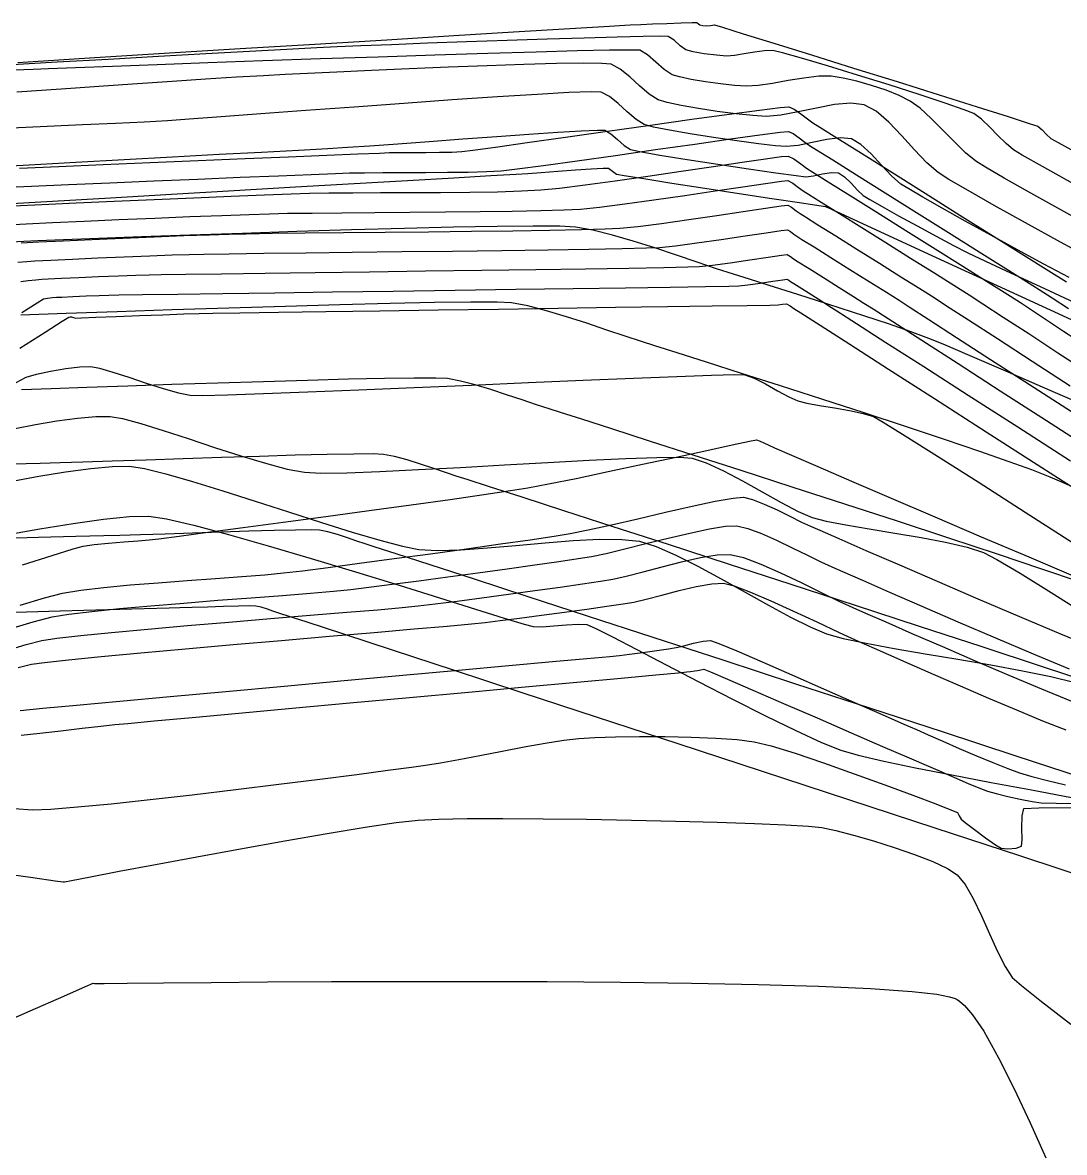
# Model space of a CAD drawing. Header units: metres. Extents: x 708868 to 711043, y 5411316 to 5413138.
# Drawn here: x 709292.2 to 709335.99, y 5411976.19 to 5412023.66 of the extents above; entities that cross this region are included whole.
import ezdxf

# ---------------------------------------------------------------- set-up
doc = ezdxf.new("R2010")
doc.units = ezdxf.units.M
for name, color, linetype in [('Rionegro 2010_Contours', 7, 'Continuous'), ('Rionegro 2014_Contours', 7, 'Continuous'), ('Rionegro 2018_Contours', 7, 'Continuous')]:
    doc.layers.add(name, color=color, linetype=linetype)

msp = doc.modelspace()

# ---------------------------------------------------------------- linework, layer by layer
at = {"layer": 'Rionegro 2010_Contours'}
for points in [[(709292.193, 5412000.871, 241), (709293.45, 5412001.272, 241), (709294.333, 5412001.547, 241), (709294.748, 5412001.666, 241), (709295.21, 5412001.733, 241), (709295.81, 5412001.789, 241), (709296.458, 5412001.837, 241), (709297.061, 5412001.881, 241), (709297.528, 5412001.922, 241), (709297.931, 5412001.974, 241), (709298.778, 5412002.084, 241), (709299.985, 5412002.244, 241), (709301.47, 5412002.442, 241), (709303.151, 5412002.667, 241), (709304.944, 5412002.909, 241), (709306.768, 5412003.157, 241), (709308.539, 5412003.4, 241), (709310.174, 5412003.628, 241), (709311.592, 5412003.829, 241), (709312.708, 5412003.994, 241), (709313.442, 5412004.11, 241), (709314.309, 5412004.274, 241), (709315.471, 5412004.51, 241), (709316.823, 5412004.794, 241), (709318.259, 5412005.101, 241), (709319.675, 5412005.407, 241), (709320.967, 5412005.688, 241), (709322.03, 5412005.917, 241), (709322.76, 5412006.072, 241), (709323.051, 5412006.126, 241), (709323.202, 5412006.077, 241), (709323.388, 5412005.988, 241), (709323.537, 5412005.916, 241), (709323.807, 5412005.798, 241), (709324.527, 5412005.486, 241), (709325.628, 5412005.008, 241), (709327.043, 5412004.396, 241), (709328.705, 5412003.679, 241), (709330.545, 5412002.889, 241), (709332.496, 5412002.054, 241), (709334.491, 5412001.206, 241), (709336.462, 5412000.374, 241)], [(709292.095, 5411999.18, 239), (709293.124, 5411999.489, 239), (709293.879, 5411999.679, 239), (709294.654, 5411999.807, 239), (709295.62, 5411999.923, 239), (709296.722, 5412000.029, 239), (709297.907, 5412000.126, 239), (709299.12, 5412000.216, 239), (709300.308, 5412000.3, 239), (709301.416, 5412000.38, 239), (709302.39, 5412000.458, 239), (709303.176, 5412000.536, 239), (709303.962, 5412000.631, 239), (709305.05, 5412000.77, 239), (709306.364, 5412000.942, 239), (709307.823, 5412001.138, 239), (709309.35, 5412001.345, 239), (709310.864, 5412001.554, 239), (709312.287, 5412001.754, 239), (709313.541, 5412001.934, 239), (709314.546, 5412002.083, 239), (709315.224, 5412002.192, 239), (709315.976, 5412002.341, 239), (709316.955, 5412002.558, 239), (709318.069, 5412002.816, 239), (709319.228, 5412003.085, 239), (709320.341, 5412003.338, 239), (709321.317, 5412003.547, 239), (709322.067, 5412003.683, 239), (709322.499, 5412003.718, 239), (709322.889, 5412003.623, 239), (709323.378, 5412003.432, 239), (709323.916, 5412003.183, 239), (709324.453, 5412002.918, 239), (709324.938, 5412002.676, 239), (709325.32, 5412002.498, 239), (709325.708, 5412002.329, 239), (709326.51, 5412001.98, 239), (709327.65, 5412001.483, 239), (709329.055, 5412000.874, 239), (709330.65, 5412000.185, 239), (709332.36, 5411999.451, 239), (709334.112, 5411998.705, 239), (709335.83, 5411997.981, 239), (709337.44, 5411997.314, 239)], [(709291.664, 5411998.187, 238), (709292.65, 5411998.487, 238), (709293.445, 5411998.685, 238), (709294.151, 5411998.801, 238), (709295.114, 5411998.918, 238), (709296.279, 5411999.037, 238), (709297.587, 5411999.156, 238), (709298.983, 5411999.272, 238), (709300.409, 5411999.385, 238), (709301.809, 5411999.492, 238), (709303.125, 5411999.593, 238), (709304.3, 5411999.686, 238), (709305.277, 5411999.77, 238), (709306.001, 5411999.842, 238), (709306.761, 5411999.934, 238), (709307.734, 5412000.057, 238), (709308.861, 5412000.205, 238), (709310.082, 5412000.368, 238), (709311.34, 5412000.54, 238), (709312.575, 5412000.711, 238), (709313.729, 5412000.874, 238), (709314.742, 5412001.02, 238), (709315.557, 5412001.143, 238), (709316.115, 5412001.232, 238), (709316.731, 5412001.359, 238), (709317.516, 5412001.545, 238), (709318.406, 5412001.766, 238), (709319.337, 5412001.996, 238), (709320.247, 5412002.211, 238), (709321.074, 5412002.386, 238), (709321.753, 5412002.495, 238), (709322.222, 5412002.514, 238), (709322.685, 5412002.409, 238), (709323.258, 5412002.197, 238), (709323.897, 5412001.915, 238), (709324.557, 5412001.597, 238), (709325.192, 5412001.28, 238), (709325.759, 5412000.998, 238), (709326.211, 5412000.788, 238), (709326.667, 5412000.591, 238), (709327.501, 5412000.227, 238), (709328.636, 5411999.731, 238), (709329.998, 5411999.139, 238), (709331.51, 5411998.486, 238), (709333.099, 5411997.805, 238), (709334.686, 5411997.132, 238), (709336.199, 5411996.502, 238)], [(709291.566, 5411997.289, 237), (709292.357, 5411997.529, 237), (709293.01, 5411997.692, 237), (709293.646, 5411997.79, 237), (709294.65, 5411997.906, 237), (709295.947, 5411998.037, 237), (709297.466, 5411998.178, 237), (709299.134, 5411998.324, 237), (709300.877, 5411998.472, 237), (709302.622, 5411998.618, 237), (709304.296, 5411998.755, 237), (709305.826, 5411998.882, 237), (709307.14, 5411998.992, 237), (709308.164, 5411999.083, 237), (709308.825, 5411999.149, 237), (709309.549, 5411999.236, 237), (709310.464, 5411999.353, 237), (709311.51, 5411999.49, 237), (709312.622, 5411999.641, 237), (709313.74, 5411999.794, 237), (709314.799, 5411999.943, 237), (709315.738, 5412000.078, 237), (709316.495, 5412000.191, 237), (709317.006, 5412000.273, 237), (709317.571, 5412000.397, 237), (709318.282, 5412000.581, 237), (709319.079, 5412000.795, 237), (709319.903, 5412001.007, 237), (709320.695, 5412001.185, 237), (709321.396, 5412001.296, 237), (709321.946, 5412001.31, 237), (709322.506, 5412001.178, 237), (709323.232, 5412000.906, 237), (709324.06, 5412000.54, 237), (709324.926, 5412000.128, 237), (709325.764, 5411999.716, 237), (709326.511, 5411999.351, 237), (709327.103, 5411999.079, 237), (709327.632, 5411998.85, 237), (709328.484, 5411998.477, 237), (709329.585, 5411997.995, 237), (709330.863, 5411997.438, 237), (709332.246, 5411996.841, 237), (709333.659, 5411996.237, 237), (709335.031, 5411995.662, 237), (709336.289, 5411995.149, 237)], [(709292.019, 5411996.557, 236), (709292.576, 5411996.698, 236), (709293.126, 5411996.776, 236), (709294.13, 5411996.886, 236), (709295.507, 5411997.023, 236), (709297.174, 5411997.178, 236), (709299.049, 5411997.348, 236), (709301.049, 5411997.525, 236), (709303.092, 5411997.703, 236), (709305.097, 5411997.877, 236), (709306.979, 5411998.039, 236), (709308.658, 5411998.184, 236), (709310.051, 5411998.306, 236), (709311.075, 5411998.398, 236), (709311.649, 5411998.455, 236), (709312.282, 5411998.532, 236), (709313.093, 5411998.636, 236), (709314.015, 5411998.758, 236), (709314.978, 5411998.89, 236), (709315.916, 5411999.02, 236), (709316.761, 5411999.141, 236), (709317.444, 5411999.242, 236), (709317.897, 5411999.314, 236), (709318.413, 5411999.429, 236), (709319.069, 5411999.602, 236), (709319.795, 5411999.795, 236), (709320.518, 5411999.969, 236), (709321.167, 5412000.085, 236), (709321.67, 5412000.105, 236), (709322.117, 5411999.989, 236), (709322.802, 5411999.728, 236), (709323.656, 5411999.362, 236), (709324.608, 5411998.932, 236), (709325.588, 5411998.477, 236), (709326.526, 5411998.039, 236), (709327.351, 5411997.656, 236), (709327.994, 5411997.37, 236), (709328.603, 5411997.106, 236), (709329.45, 5411996.734, 236), (709330.472, 5411996.284, 236), (709331.609, 5411995.788, 236), (709332.796, 5411995.275, 236), (709333.973, 5411994.777, 236), (709335.077, 5411994.325, 236), (709336.046, 5411993.948, 236)], [(709292.098, 5411994.755, 234), (709293.05, 5411994.848, 234), (709294.476, 5411994.982, 234), (709296.291, 5411995.151, 234), (709298.407, 5411995.346, 234), (709300.741, 5411995.559, 234), (709303.204, 5411995.784, 234), (709305.713, 5411996.012, 234), (709308.18, 5411996.236, 234), (709310.519, 5411996.449, 234), (709312.645, 5411996.642, 234), (709314.472, 5411996.808, 234), (709315.914, 5411996.939, 234), (709316.884, 5411997.029, 234), (709317.297, 5411997.068, 234), (709317.718, 5411997.12, 234), (709318.272, 5411997.194, 234), (709318.855, 5411997.274, 234), (709319.359, 5411997.346, 234), (709319.679, 5411997.396, 234), (709319.996, 5411997.471, 234), (709320.403, 5411997.579, 234), (709320.807, 5411997.671, 234), (709321.117, 5411997.697, 234), (709321.464, 5411997.574, 234), (709322.224, 5411997.259, 234), (709323.286, 5411996.803, 234), (709324.54, 5411996.257, 234), (709325.873, 5411995.671, 234), (709327.174, 5411995.097, 234), (709328.333, 5411994.586, 234), (709329.237, 5411994.187, 234), (709329.777, 5411993.952, 234), (709330.267, 5411993.739, 234), (709330.882, 5411993.469, 234), (709331.574, 5411993.165, 234), (709332.291, 5411992.855, 234), (709332.986, 5411992.564, 234), (709333.609, 5411992.316, 234), (709334.11, 5411992.138, 234), (709334.627, 5411991.988, 234), (709335.289, 5411991.816, 234), (709336.041, 5411991.635, 234)], [(709292.149, 5411993.712, 233), (709292.925, 5411993.801, 233), (709293.811, 5411993.904, 233), (709294.702, 5411994.007, 233), (709295.494, 5411994.096, 233), (709296.082, 5411994.16, 233), (709296.625, 5411994.212, 233), (709297.74, 5411994.316, 233), (709299.327, 5411994.463, 233), (709301.29, 5411994.644, 233), (709303.532, 5411994.851, 233), (709305.954, 5411995.073, 233), (709308.459, 5411995.304, 233), (709310.949, 5411995.532, 233), (709313.327, 5411995.75, 233), (709315.496, 5411995.949, 233), (709317.357, 5411996.12, 233), (709318.814, 5411996.254, 233), (709319.768, 5411996.342, 233), (709320.122, 5411996.375, 233), (709320.271, 5411996.394, 233), (709320.454, 5411996.419, 233), (709320.57, 5411996.436, 233), (709320.706, 5411996.47, 233), (709320.841, 5411996.493, 233), (709321.115, 5411996.378, 233), (709321.837, 5411996.068, 233), (709322.898, 5411995.61, 233), (709324.188, 5411995.051, 233), (709325.599, 5411994.44, 233), (709327.023, 5411993.822, 233), (709328.351, 5411993.247, 233), (709329.473, 5411992.76, 233), (709330.282, 5411992.409, 233), (709330.668, 5411992.243, 233), (709331.017, 5411992.091, 233), (709331.466, 5411991.894, 233), (709331.948, 5411991.685, 233), (709332.4, 5411991.499, 233), (709332.756, 5411991.369, 233), (709333.126, 5411991.264, 233), (709333.612, 5411991.144, 233), (709334.14, 5411991.026, 233), (709334.633, 5411990.929, 233), (709335.018, 5411990.87, 233), (709335.64, 5411990.862, 233), (709337.29, 5411990.854, 233)], [(709291.846, 5411990.634, 232), (709292.626, 5411990.587, 232), (709293.385, 5411990.615, 232), (709294.512, 5411990.703, 232), (709295.929, 5411990.84, 232), (709297.562, 5411991.015, 232), (709299.332, 5411991.217, 232), (709301.163, 5411991.434, 232), (709302.978, 5411991.656, 232), (709304.701, 5411991.873, 232), (709306.254, 5411992.071, 232), (709307.562, 5411992.242, 232), (709308.547, 5411992.373, 232), (709309.132, 5411992.453, 232), (709309.763, 5411992.557, 232), (709310.545, 5411992.701, 232), (709311.426, 5411992.871, 232), (709312.358, 5411993.052, 232), (709313.29, 5411993.228, 232), (709314.172, 5411993.385, 232), (709314.954, 5411993.507, 232), (709315.587, 5411993.579, 232), (709316.253, 5411993.617, 232), (709317.124, 5411993.644, 232), (709318.134, 5411993.659, 232), (709319.217, 5411993.659, 232), (709320.307, 5411993.639, 232), (709321.338, 5411993.599, 232), (709322.244, 5411993.534, 232), (709322.958, 5411993.442, 232), (709323.669, 5411993.266, 232), (709324.672, 5411992.957, 232), (709325.868, 5411992.554, 232), (709327.158, 5411992.099, 232), (709328.44, 5411991.633, 232), (709329.615, 5411991.195, 232), (709330.583, 5411990.829, 232), (709331.244, 5411990.573, 232), (709331.497, 5411990.47, 232), (709331.574, 5411990.332, 232), (709331.648, 5411990.188, 232), (709331.824, 5411990.046, 232), (709332.213, 5411989.749, 232), (709332.683, 5411989.402, 232), (709333.103, 5411989.106, 232), (709333.34, 5411988.966, 232), (709333.615, 5411988.945, 232), (709333.965, 5411988.974, 232), (709334.192, 5411989.054, 232), (709334.224, 5411989.321, 232), (709334.209, 5411989.82, 232), (709334.211, 5411990.332, 232), (709334.291, 5411990.64, 232), (709334.919, 5411990.662, 232), (709336.672, 5411990.679, 232)], [(709291.209, 5411987.937, 231), (709292.636, 5411987.732, 231), (709293.569, 5411987.598, 231), (709293.903, 5411987.55, 231), (709293.969, 5411987.557, 231), (709294.258, 5411987.613, 231), (709295.057, 5411987.767, 231), (709296.266, 5411987.998, 231), (709297.788, 5411988.286, 231), (709299.521, 5411988.61, 231), (709301.368, 5411988.948, 231), (709303.229, 5411989.282, 231), (709305.005, 5411989.589, 231), (709306.596, 5411989.85, 231), (709307.904, 5411990.043, 231), (709308.83, 5411990.148, 231), (709309.678, 5411990.188, 231), (709310.889, 5411990.21, 231), (709312.382, 5411990.215, 231), (709314.082, 5411990.206, 231), (709315.911, 5411990.184, 231), (709317.79, 5411990.152, 231), (709319.643, 5411990.11, 231), (709321.392, 5411990.062, 231), (709322.96, 5411990.008, 231), (709324.269, 5411989.95, 231), (709325.241, 5411989.891, 231), (709325.799, 5411989.832, 231), (709326.385, 5411989.707, 231), (709327.129, 5411989.517, 231), (709327.969, 5411989.277, 231), (709328.844, 5411989.001, 231), (709329.695, 5411988.705, 231), (709330.46, 5411988.405, 231), (709331.079, 5411988.115, 231), (709331.491, 5411987.851, 231), (709331.825, 5411987.447, 231), (709332.164, 5411986.848, 231), (709332.505, 5411986.129, 231), (709332.843, 5411985.364, 231), (709333.175, 5411984.627, 231), (709333.496, 5411983.994, 231), (709333.803, 5411983.539, 231), (709334.185, 5411983.204, 231), (709335.025, 5411982.532, 231), (709336.262, 5411981.57, 231)], [(709290.657, 5411981.315, 229), (709292.517, 5411982.128, 229), (709293.942, 5411982.752, 229), (709294.853, 5411983.152, 229), (709295.175, 5411983.294, 229), (709295.23, 5411983.288, 229), (709295.285, 5411983.281, 229), (709295.629, 5411983.286, 229), (709296.605, 5411983.297, 229), (709298.13, 5411983.313, 229), (709300.123, 5411983.33, 229), (709302.503, 5411983.348, 229), (709305.187, 5411983.362, 229), (709308.095, 5411983.371, 229), (709311.144, 5411983.372, 229), (709314.253, 5411983.363, 229), (709317.34, 5411983.34, 229), (709320.323, 5411983.302, 229), (709323.122, 5411983.247, 229), (709325.654, 5411983.171, 229), (709327.837, 5411983.072, 229), (709329.59, 5411982.948, 229), (709330.628, 5411982.829, 229), (709331.167, 5411982.727, 229), (709331.402, 5411982.653, 229), (709331.48, 5411982.614, 229), (709331.582, 5411982.544, 229), (709331.793, 5411982.358, 229), (709332.126, 5411981.97, 229), (709332.6, 5411981.274, 229), (709333.227, 5411980.166, 229), (709333.881, 5411978.861, 229), (709334.55, 5411977.432, 229), (709335.219, 5411975.95, 229)]]:
    msp.add_polyline3d(points, dxfattribs=at)
at = {"layer": 'Rionegro 2014_Contours'}
for points in [[(709292.079, 5412017.549, 241), (709293.726, 5412017.622, 241), (709295.584, 5412017.702, 241), (709297.565, 5412017.786, 241), (709299.584, 5412017.871, 241), (709301.553, 5412017.953, 241), (709303.386, 5412018.028, 241), (709304.998, 5412018.094, 241), (709306.3, 5412018.146, 241), (709307.206, 5412018.182, 241), (709307.631, 5412018.198, 241), (709308.042, 5412018.205, 241), (709308.566, 5412018.207, 241), (709309.146, 5412018.209, 241), (709309.726, 5412018.213, 241), (709310.249, 5412018.223, 241), (709310.659, 5412018.243, 241), (709311.124, 5412018.299, 241), (709312.081, 5412018.43, 241), (709313.418, 5412018.618, 241), (709315.023, 5412018.845, 241), (709316.786, 5412019.096, 241), (709318.593, 5412019.353, 241), (709320.334, 5412019.598, 241), (709321.898, 5412019.815, 241), (709323.172, 5412019.987, 241), (709324.045, 5412020.097, 241), (709324.405, 5412020.127, 241), (709324.635, 5412020.019, 241), (709324.918, 5412019.825, 241), (709325.197, 5412019.615, 241), (709325.416, 5412019.457, 241), (709325.715, 5412019.268, 241), (709326.429, 5412018.82, 241), (709327.466, 5412018.169, 241), (709328.734, 5412017.373, 241), (709330.143, 5412016.489, 241), (709331.599, 5412015.576, 241), (709333.013, 5412014.689, 241), (709334.292, 5412013.887, 241), (709335.344, 5412013.226, 241), (709336.079, 5412012.765, 241)], [(709291.286, 5412016.728, 240), (709292.571, 5412016.787, 240), (709294.13, 5412016.856, 240), (709295.874, 5412016.932, 240), (709297.718, 5412017.011, 240), (709299.572, 5412017.089, 240), (709301.35, 5412017.163, 240), (709302.964, 5412017.228, 240), (709304.326, 5412017.283, 240), (709305.35, 5412017.322, 240), (709305.946, 5412017.343, 240), (709306.568, 5412017.354, 240), (709307.341, 5412017.36, 240), (709308.214, 5412017.363, 240), (709309.136, 5412017.365, 240), (709310.058, 5412017.371, 240), (709310.93, 5412017.383, 240), (709311.702, 5412017.404, 240), (709312.322, 5412017.437, 240), (709312.997, 5412017.511, 240), (709314.098, 5412017.655, 240), (709315.51, 5412017.851, 240), (709317.118, 5412018.08, 240), (709318.806, 5412018.323, 240), (709320.458, 5412018.561, 240), (709321.958, 5412018.776, 240), (709323.191, 5412018.949, 240), (709324.042, 5412019.06, 240), (709324.394, 5412019.092, 240), (709324.596, 5412018.997, 240), (709324.844, 5412018.827, 240), (709325.089, 5412018.642, 240), (709325.282, 5412018.503, 240), (709325.571, 5412018.321, 240), (709326.258, 5412017.89, 240), (709327.25, 5412017.268, 240), (709328.455, 5412016.513, 240), (709329.778, 5412015.683, 240), (709331.128, 5412014.837, 240), (709332.411, 5412014.032, 240), (709333.534, 5412013.327, 240), (709334.406, 5412012.779, 240), (709334.932, 5412012.447, 240), (709335.479, 5412012.093, 240), (709336.164, 5412011.642, 240)], [(709291.817, 5412015.968, 239), (709293.012, 5412016.023, 239), (709294.453, 5412016.088, 239), (709296.056, 5412016.158, 239), (709297.734, 5412016.23, 239), (709299.402, 5412016.3, 239), (709300.974, 5412016.364, 239), (709302.365, 5412016.42, 239), (709303.489, 5412016.462, 239), (709304.26, 5412016.488, 239), (709305.073, 5412016.503, 239), (709306.087, 5412016.512, 239), (709307.245, 5412016.517, 239), (709308.49, 5412016.521, 239), (709309.763, 5412016.527, 239), (709311.006, 5412016.538, 239), (709312.163, 5412016.557, 239), (709313.175, 5412016.587, 239), (709313.986, 5412016.631, 239), (709314.775, 5412016.711, 239), (709315.844, 5412016.844, 239), (709317.109, 5412017.016, 239), (709318.486, 5412017.213, 239), (709319.891, 5412017.419, 239), (709321.239, 5412017.618, 239), (709322.447, 5412017.797, 239), (709323.429, 5412017.94, 239), (709324.103, 5412018.031, 239), (709324.383, 5412018.056, 239), (709324.626, 5412017.931, 239), (709324.915, 5412017.721, 239), (709325.148, 5412017.55, 239), (709325.42, 5412017.379, 239), (709326.063, 5412016.975, 239), (709326.989, 5412016.396, 239), (709328.107, 5412015.696, 239), (709329.328, 5412014.93, 239), (709330.563, 5412014.156, 239), (709331.723, 5412013.428, 239), (709332.718, 5412012.802, 239), (709333.459, 5412012.334, 239), (709334.142, 5412011.894, 239), (709334.988, 5412011.338, 239), (709335.953, 5412010.702, 239), (709336.989, 5412010.018, 239)], [(709291.547, 5412015.167, 238), (709292.35, 5412015.207, 238), (709293.458, 5412015.259, 238), (709294.785, 5412015.319, 238), (709296.246, 5412015.383, 238), (709297.755, 5412015.447, 238), (709299.229, 5412015.508, 238), (709300.58, 5412015.562, 238), (709301.724, 5412015.605, 238), (709302.575, 5412015.633, 238), (709303.344, 5412015.649, 238), (709304.38, 5412015.661, 238), (709305.622, 5412015.672, 238), (709307.009, 5412015.682, 238), (709308.48, 5412015.693, 238), (709309.974, 5412015.705, 238), (709311.43, 5412015.719, 238), (709312.786, 5412015.737, 238), (709313.982, 5412015.761, 238), (709314.957, 5412015.79, 238), (709315.649, 5412015.826, 238), (709316.455, 5412015.907, 238), (709317.517, 5412016.04, 238), (709318.741, 5412016.209, 238), (709320.036, 5412016.397, 238), (709321.311, 5412016.586, 238), (709322.474, 5412016.76, 238), (709323.433, 5412016.902, 238), (709324.096, 5412016.995, 238), (709324.372, 5412017.021, 238), (709324.576, 5412016.916, 238), (709324.818, 5412016.74, 238), (709325.014, 5412016.596, 238), (709325.24, 5412016.454, 238), (709325.774, 5412016.12, 238), (709326.542, 5412015.638, 238), (709327.472, 5412015.056, 238), (709328.491, 5412014.418, 238), (709329.525, 5412013.769, 238), (709330.501, 5412013.157, 238), (709331.346, 5412012.625, 238), (709331.987, 5412012.22, 238), (709332.567, 5412011.847, 238), (709333.423, 5412011.29, 238), (709334.496, 5412010.591, 238), (709335.723, 5412009.79, 238), (709337.043, 5412008.93, 238)], [(709292.138, 5412014.408, 237), (709292.882, 5412014.446, 237), (709293.902, 5412014.493, 237), (709295.11, 5412014.547, 237), (709296.418, 5412014.604, 237), (709297.739, 5412014.66, 237), (709298.983, 5412014.71, 237), (709300.062, 5412014.75, 237), (709300.889, 5412014.778, 237), (709301.606, 5412014.792, 237), (709302.696, 5412014.807, 237), (709304.084, 5412014.823, 237), (709305.693, 5412014.84, 237), (709307.446, 5412014.857, 237), (709309.267, 5412014.876, 237), (709311.078, 5412014.896, 237), (709312.803, 5412014.917, 237), (709314.366, 5412014.94, 237), (709315.69, 5412014.965, 237), (709316.697, 5412014.992, 237), (709317.312, 5412015.02, 237), (709318.061, 5412015.097, 237), (709319.059, 5412015.225, 237), (709320.2, 5412015.386, 237), (709321.379, 5412015.559, 237), (709322.49, 5412015.725, 237), (709323.428, 5412015.864, 237), (709324.087, 5412015.958, 237), (709324.361, 5412015.986, 237), (709324.526, 5412015.901, 237), (709324.722, 5412015.759, 237), (709324.88, 5412015.643, 237), (709325.104, 5412015.502, 237), (709325.634, 5412015.17, 237), (709326.385, 5412014.7, 237), (709327.273, 5412014.143, 237), (709328.214, 5412013.553, 237), (709329.124, 5412012.982, 237), (709329.919, 5412012.483, 237), (709330.514, 5412012.107, 237), (709331.044, 5412011.766, 237), (709331.958, 5412011.175, 237), (709333.179, 5412010.384, 237), (709334.631, 5412009.442, 237), (709336.238, 5412008.401, 237)], [(709292.009, 5412013.601, 236), (709292.382, 5412013.63, 236), (709292.721, 5412013.65, 236), (709293.394, 5412013.683, 236), (709294.306, 5412013.725, 236), (709295.366, 5412013.772, 236), (709296.479, 5412013.819, 236), (709297.552, 5412013.863, 236), (709298.491, 5412013.899, 236), (709299.204, 5412013.922, 236), (709299.815, 5412013.934, 236), (709300.892, 5412013.95, 236), (709302.35, 5412013.969, 236), (709304.102, 5412013.99, 236), (709306.063, 5412014.013, 236), (709308.147, 5412014.038, 236), (709310.268, 5412014.064, 236), (709312.341, 5412014.091, 236), (709314.28, 5412014.117, 236), (709315.998, 5412014.143, 236), (709317.411, 5412014.169, 236), (709318.432, 5412014.193, 236), (709318.976, 5412014.215, 236), (709319.646, 5412014.285, 236), (709320.549, 5412014.404, 236), (709321.564, 5412014.549, 236), (709322.572, 5412014.699, 236), (709323.453, 5412014.831, 236), (709324.085, 5412014.922, 236), (709324.35, 5412014.951, 236), (709324.476, 5412014.886, 236), (709324.625, 5412014.778, 236), (709324.746, 5412014.689, 236), (709324.961, 5412014.554, 236), (709325.47, 5412014.235, 236), (709326.174, 5412013.794, 236), (709326.98, 5412013.29, 236), (709327.79, 5412012.781, 236), (709328.509, 5412012.329, 236), (709329.042, 5412011.993, 236), (709329.469, 5412011.719, 236), (709330.297, 5412011.185, 236), (709331.461, 5412010.434, 236), (709332.892, 5412009.51, 236), (709334.525, 5412008.456, 236), (709336.291, 5412007.316, 236)], [(709292.126, 5412012.788, 235), (709292.441, 5412012.827, 235), (709292.759, 5412012.855, 235), (709293.006, 5412012.874, 235), (709293.282, 5412012.89, 235), (709293.834, 5412012.916, 235), (709294.571, 5412012.95, 235), (709295.4, 5412012.986, 235), (709296.229, 5412013.02, 235), (709296.966, 5412013.049, 235), (709297.518, 5412013.067, 235), (709298.029, 5412013.077, 235), (709299.071, 5412013.092, 235), (709300.557, 5412013.112, 235), (709302.396, 5412013.137, 235), (709304.5, 5412013.164, 235), (709306.779, 5412013.194, 235), (709309.145, 5412013.226, 235), (709311.508, 5412013.257, 235), (709313.78, 5412013.289, 235), (709315.87, 5412013.319, 235), (709317.69, 5412013.347, 235), (709319.151, 5412013.372, 235), (709320.164, 5412013.393, 235), (709320.639, 5412013.409, 235), (709321.195, 5412013.469, 235), (709321.951, 5412013.572, 235), (709322.775, 5412013.692, 235), (709323.535, 5412013.805, 235), (709324.1, 5412013.888, 235), (709324.34, 5412013.916, 235), (709324.477, 5412013.835, 235), (709324.612, 5412013.736, 235), (709324.806, 5412013.614, 235), (709325.259, 5412013.33, 235), (709325.867, 5412012.949, 235), (709326.525, 5412012.537, 235), (709327.127, 5412012.159, 235), (709327.569, 5412011.879, 235), (709327.949, 5412011.636, 235), (709328.781, 5412011.1, 235), (709329.996, 5412010.319, 235), (709331.523, 5412009.335, 235), (709333.293, 5412008.195, 235), (709335.238, 5412006.943, 235), (709337.287, 5412005.625, 235)], [(709292.177, 5412011.481, 234), (709292.822, 5412011.89, 234), (709293.084, 5412012.05, 234), (709293.249, 5412012.083, 234), (709293.459, 5412012.104, 234), (709293.63, 5412012.118, 234), (709293.859, 5412012.13, 234), (709294.317, 5412012.151, 234), (709294.881, 5412012.176, 234), (709295.427, 5412012.198, 234), (709295.833, 5412012.212, 234), (709296.25, 5412012.219, 234), (709297.245, 5412012.234, 234), (709298.73, 5412012.255, 234), (709300.616, 5412012.282, 234), (709302.812, 5412012.312, 234), (709305.231, 5412012.346, 234), (709307.784, 5412012.382, 234), (709310.38, 5412012.419, 234), (709312.931, 5412012.455, 234), (709315.348, 5412012.49, 234), (709317.542, 5412012.522, 234), (709319.423, 5412012.551, 234), (709320.903, 5412012.575, 234), (709321.893, 5412012.593, 234), (709322.303, 5412012.603, 234), (709322.685, 5412012.646, 234), (709323.205, 5412012.717, 234), (709323.737, 5412012.795, 234), (709324.154, 5412012.857, 234), (709324.329, 5412012.881, 234), (709324.404, 5412012.834, 234), (709324.478, 5412012.782, 234), (709324.618, 5412012.694, 234), (709324.952, 5412012.485, 234), (709325.377, 5412012.219, 234), (709325.793, 5412011.958, 234), (709326.097, 5412011.766, 234), (709326.431, 5412011.551, 234), (709327.254, 5412011.023, 234), (709328.494, 5412010.226, 234), (709330.083, 5412009.205, 234), (709331.951, 5412008.004, 234), (709334.029, 5412006.669, 234), (709336.245, 5412005.245, 234)], [(709292.09, 5412009.984, 233), (709293.147, 5412010.65, 233), (709293.872, 5412011.109, 233), (709294.142, 5412011.281, 233), (709294.202, 5412011.292, 233), (709294.262, 5412011.3, 233), (709294.349, 5412011.275, 233), (709294.446, 5412011.247, 233), (709294.68, 5412011.255, 233), (709295.283, 5412011.279, 233), (709296.134, 5412011.312, 233), (709297.115, 5412011.35, 233), (709298.104, 5412011.387, 233), (709298.983, 5412011.418, 233), (709299.632, 5412011.438, 233), (709300.198, 5412011.449, 233), (709301.338, 5412011.467, 233), (709302.954, 5412011.492, 233), (709304.946, 5412011.521, 233), (709307.217, 5412011.555, 233), (709309.668, 5412011.59, 233), (709312.201, 5412011.627, 233), (709314.718, 5412011.663, 233), (709317.12, 5412011.698, 233), (709319.309, 5412011.729, 233), (709321.186, 5412011.756, 233), (709322.654, 5412011.778, 233), (709323.613, 5412011.792, 233), (709323.966, 5412011.798, 233), (709324.144, 5412011.83, 233), (709324.318, 5412011.846, 233), (709324.473, 5412011.76, 233), (709324.625, 5412011.652, 233), (709324.916, 5412011.465, 233), (709325.721, 5412010.949, 233), (709326.971, 5412010.147, 233), (709328.597, 5412009.103, 233), (709330.531, 5412007.862, 233), (709332.705, 5412006.467, 233), (709335.049, 5412004.963, 233), (709337.497, 5412003.392, 233)], [(709291.931, 5412008.537, 232), (709292.351, 5412008.762, 232), (709292.793, 5412008.892, 232), (709293.381, 5412009.019, 232), (709294.019, 5412009.125, 232), (709294.615, 5412009.194, 232), (709295.072, 5412009.207, 232), (709295.442, 5412009.135, 232), (709295.996, 5412008.973, 232), (709296.67, 5412008.756, 232), (709297.397, 5412008.516, 232), (709298.114, 5412008.288, 232), (709298.754, 5412008.107, 232), (709299.252, 5412008.006, 232), (709299.759, 5412007.999, 232), (709300.814, 5412008.023, 232), (709302.324, 5412008.073, 232), (709304.196, 5412008.145, 232), (709306.339, 5412008.232, 232), (709308.66, 5412008.33, 232), (709311.067, 5412008.433, 232), (709313.468, 5412008.537, 232), (709315.77, 5412008.635, 232), (709317.88, 5412008.722, 232), (709319.707, 5412008.794, 232), (709321.159, 5412008.845, 232), (709322.142, 5412008.87, 232), (709322.565, 5412008.864, 232), (709322.947, 5412008.723, 232), (709323.425, 5412008.479, 232), (709323.934, 5412008.195, 232), (709324.411, 5412007.936, 232), (709324.79, 5412007.764, 232), (709325.16, 5412007.673, 232), (709325.698, 5412007.575, 232), (709326.326, 5412007.472, 232), (709326.966, 5412007.361, 232), (709327.539, 5412007.241, 232), (709327.966, 5412007.113, 232), (709328.379, 5412006.875, 232), (709329.303, 5412006.302, 232), (709330.658, 5412005.446, 232), (709332.366, 5412004.358, 232), (709334.348, 5412003.09, 232), (709336.524, 5412001.692, 232)], [(709291.891, 5412006.606, 231), (709292.748, 5412006.778, 231), (709293.643, 5412006.928, 231), (709294.509, 5412007.042, 231), (709295.278, 5412007.108, 231), (709295.883, 5412007.113, 231), (709296.409, 5412007.022, 231), (709297.171, 5412006.815, 231), (709298.109, 5412006.524, 231), (709299.162, 5412006.18, 231), (709300.271, 5412005.814, 231), (709301.375, 5412005.458, 231), (709302.414, 5412005.144, 231), (709303.329, 5412004.902, 231), (709304.058, 5412004.764, 231), (709304.745, 5412004.734, 231), (709305.825, 5412004.748, 231), (709307.218, 5412004.798, 231), (709308.841, 5412004.876, 231), (709310.614, 5412004.971, 231), (709312.454, 5412005.074, 231), (709314.28, 5412005.178, 231), (709316.011, 5412005.271, 231), (709317.564, 5412005.345, 231), (709318.86, 5412005.392, 231), (709319.815, 5412005.401, 231), (709320.349, 5412005.364, 231), (709320.939, 5412005.167, 231), (709321.661, 5412004.829, 231), (709322.462, 5412004.403, 231), (709323.288, 5412003.941, 231), (709324.087, 5412003.497, 231), (709324.806, 5412003.123, 231), (709325.392, 5412002.872, 231), (709325.976, 5412002.718, 231), (709326.801, 5412002.557, 231), (709327.792, 5412002.388, 231), (709328.872, 5412002.21, 231), (709329.967, 5412002.023, 231), (709331.001, 5412001.826, 231), (709331.9, 5412001.617, 231), (709332.587, 5412001.397, 231), (709333.157, 5412001.1, 231), (709334.132, 5412000.523, 231), (709335.435, 5411999.716, 231), (709336.993, 5411998.731, 231)], [(709291.759, 5412004.393, 230), (709292.88, 5412004.598, 230), (709294.006, 5412004.78, 230), (709295.065, 5412004.924, 230), (709295.985, 5412005.009, 230), (709296.693, 5412005.019, 230), (709297.323, 5412004.92, 230), (709298.226, 5412004.697, 230), (709299.343, 5412004.376, 230), (709300.615, 5412003.985, 230), (709301.982, 5412003.549, 230), (709303.386, 5412003.097, 230), (709304.765, 5412002.655, 230), (709306.062, 5412002.25, 230), (709307.217, 5412001.908, 230), (709308.171, 5412001.657, 230), (709308.864, 5412001.523, 230), (709309.645, 5412001.484, 230), (709310.624, 5412001.513, 230), (709311.742, 5412001.591, 230), (709312.941, 5412001.695, 230), (709314.164, 5412001.804, 230), (709315.352, 5412001.897, 230), (709316.448, 5412001.952, 230), (709317.395, 5412001.948, 230), (709318.133, 5412001.864, 230), (709318.828, 5412001.647, 230), (709319.659, 5412001.286, 230), (709320.585, 5412000.82, 230), (709321.569, 5412000.288, 230), (709322.571, 5411999.727, 230), (709323.554, 5411999.177, 230), (709324.477, 5411998.677, 230), (709325.303, 5411998.265, 230), (709325.993, 5411997.98, 230), (709326.695, 5411997.786, 230), (709327.663, 5411997.58, 230), (709328.833, 5411997.365, 230), (709330.138, 5411997.14, 230), (709331.515, 5411996.909, 230), (709332.899, 5411996.67, 230), (709334.225, 5411996.427, 230), (709335.428, 5411996.18, 230), (709336.444, 5411995.931, 230)], [(709291.504, 5412002.134, 229), (709292.927, 5412002.39, 229), (709294.324, 5412002.62, 229), (709295.609, 5412002.8, 229), (709296.697, 5412002.909, 229), (709297.503, 5412002.926, 229), (709298.257, 5412002.809, 229), (709299.403, 5412002.542, 229), (709300.855, 5412002.156, 229), (709302.528, 5412001.679, 229), (709304.338, 5412001.144, 229), (709306.198, 5412000.579, 229), (709308.025, 5412000.016, 229), (709309.732, 5411999.484, 229), (709311.236, 5411999.015, 229), (709312.45, 5411998.637, 229), (709313.29, 5411998.383, 229), (709313.67, 5411998.281, 229), (709314.046, 5411998.277, 229), (709314.536, 5411998.314, 229), (709315.063, 5411998.361, 229), (709315.549, 5411998.389, 229), (709315.917, 5411998.364, 229), (709316.273, 5411998.212, 229), (709317.002, 5411997.847, 229), (709318.024, 5411997.32, 229), (709319.258, 5411996.676, 229), (709320.624, 5411995.965, 229), (709322.04, 5411995.236, 229), (709323.426, 5411994.535, 229), (709324.701, 5411993.911, 229), (709325.784, 5411993.413, 229), (709326.595, 5411993.088, 229), (709327.327, 5411992.879, 229), (709328.397, 5411992.63, 229), (709329.732, 5411992.35, 229), (709331.261, 5411992.047, 229), (709332.912, 5411991.733, 229), (709334.612, 5411991.415, 229), (709336.29, 5411991.103, 229)]]:
    msp.add_polyline3d(points, dxfattribs=at)
at = {"layer": 'Rionegro 2018_Contours'}
for points in [[(709292.005, 5412021.991, 241), (709295.013, 5412022.178, 241), (709298.154, 5412022.372, 241), (709301.343, 5412022.568, 241), (709304.492, 5412022.761, 241), (709307.516, 5412022.945, 241), (709310.328, 5412023.116, 241), (709312.842, 5412023.268, 241), (709314.972, 5412023.397, 241), (709316.632, 5412023.496, 241), (709317.735, 5412023.562, 241), (709318.196, 5412023.588, 241), (709318.678, 5412023.608, 241), (709319.287, 5412023.629, 241), (709319.89, 5412023.647, 241), (709320.353, 5412023.66, 241), (709320.544, 5412023.663, 241), (709320.607, 5412023.616, 241), (709320.67, 5412023.568, 241), (709320.795, 5412023.544, 241), (709320.957, 5412023.524, 241), (709321.115, 5412023.546, 241), (709321.285, 5412023.562, 241), (709321.617, 5412023.464, 241), (709322.486, 5412023.196, 241), (709323.774, 5412022.798, 241), (709325.362, 5412022.304, 241), (709327.131, 5412021.753, 241), (709328.961, 5412021.182, 241), (709330.733, 5412020.626, 241), (709332.329, 5412020.124, 241), (709333.63, 5412019.712, 241), (709334.516, 5412019.427, 241), (709334.869, 5412019.306, 241), (709335.053, 5412019.156, 241), (709335.246, 5412018.958, 241), (709335.425, 5412018.797, 241), (709335.731, 5412018.623, 241), (709336.543, 5412018.173, 241)], [(709336.344, 5412016.903, 240), (709335.076, 5412017.612, 240), (709334.219, 5412018.097, 240), (709333.847, 5412018.317, 240), (709333.538, 5412018.58, 240), (709333.2, 5412018.918, 240), (709332.852, 5412019.275, 240), (709332.509, 5412019.599, 240), (709332.188, 5412019.836, 240), (709331.782, 5412020.002, 240), (709330.976, 5412020.283, 240), (709329.884, 5412020.642, 240), (709328.622, 5412021.046, 240), (709327.302, 5412021.457, 240), (709326.039, 5412021.843, 240), (709324.948, 5412022.166, 240), (709324.141, 5412022.392, 240), (709323.735, 5412022.486, 240), (709323.381, 5412022.479, 240), (709322.962, 5412022.423, 240), (709322.526, 5412022.347, 240), (709322.12, 5412022.282, 240), (709321.791, 5412022.257, 240), (709321.364, 5412022.288, 240), (709320.851, 5412022.356, 240), (709320.382, 5412022.441, 240), (709320.086, 5412022.52, 240), (709319.844, 5412022.691, 240), (709319.585, 5412022.924, 240), (709319.343, 5412023.08, 240), (709319.036, 5412023.089, 240), (709318.29, 5412023.079, 240), (709317.189, 5412023.053, 240), (709315.814, 5412023.014, 240), (709314.248, 5412022.966, 240), (709312.572, 5412022.91, 240), (709310.868, 5412022.852, 240), (709309.22, 5412022.792, 240), (709307.708, 5412022.735, 240), (709306.416, 5412022.683, 240), (709305.425, 5412022.639, 240), (709304.565, 5412022.597, 240), (709303.312, 5412022.532, 240), (709301.737, 5412022.448, 240), (709299.912, 5412022.348, 240), (709297.909, 5412022.237, 240), (709295.798, 5412022.117, 240), (709293.651, 5412021.993, 240), (709291.541, 5412021.867, 240)], [(709337.561, 5412014.839, 239), (709335.974, 5412015.719, 239), (709334.588, 5412016.494, 239), (709333.466, 5412017.129, 239), (709332.672, 5412017.589, 239), (709332.27, 5412017.838, 239), (709331.84, 5412018.194, 239), (709331.37, 5412018.65, 239), (709330.881, 5412019.149, 239), (709330.394, 5412019.639, 239), (709329.929, 5412020.063, 239), (709329.508, 5412020.367, 239), (709329.052, 5412020.595, 239), (709328.498, 5412020.819, 239), (709327.89, 5412021.026, 239), (709327.273, 5412021.202, 239), (709326.689, 5412021.334, 239), (709326.184, 5412021.409, 239), (709325.664, 5412021.406, 239), (709325.045, 5412021.334, 239), (709324.379, 5412021.225, 239), (709323.718, 5412021.11, 239), (709323.116, 5412021.021, 239), (709322.625, 5412020.989, 239), (709322.133, 5412021.019, 239), (709321.535, 5412021.083, 239), (709320.903, 5412021.172, 239), (709320.307, 5412021.274, 239), (709319.816, 5412021.378, 239), (709319.502, 5412021.472, 239), (709319.176, 5412021.686, 239), (709318.823, 5412022.001, 239), (709318.469, 5412022.307, 239), (709318.142, 5412022.498, 239), (709317.769, 5412022.511, 239), (709316.866, 5412022.501, 239), (709315.512, 5412022.472, 239), (709313.785, 5412022.425, 239), (709311.764, 5412022.365, 239), (709309.527, 5412022.294, 239), (709307.153, 5412022.216, 239), (709304.72, 5412022.133, 239), (709302.308, 5412022.049, 239), (709299.994, 5412021.967, 239), (709297.857, 5412021.889, 239), (709295.976, 5412021.82, 239), (709294.43, 5412021.762, 239), (709293.296, 5412021.717, 239), (709292.654, 5412021.69, 239), (709291.865, 5412021.661, 239)], [(709337.378, 5412013.591, 238), (709335.83, 5412014.438, 238), (709334.363, 5412015.247, 238), (709333.047, 5412015.982, 238), (709331.95, 5412016.604, 238), (709331.142, 5412017.075, 238), (709330.692, 5412017.359, 238), (709330.213, 5412017.774, 238), (709329.695, 5412018.318, 238), (709329.155, 5412018.911, 238), (709328.611, 5412019.477, 238), (709328.081, 5412019.935, 238), (709327.581, 5412020.208, 238), (709327.019, 5412020.278, 238), (709326.331, 5412020.215, 238), (709325.572, 5412020.073, 238), (709324.802, 5412019.908, 238), (709324.079, 5412019.773, 238), (709323.46, 5412019.722, 238), (709322.894, 5412019.754, 238), (709322.183, 5412019.826, 238), (709321.398, 5412019.928, 238), (709320.608, 5412020.05, 238), (709319.885, 5412020.18, 238), (709319.298, 5412020.308, 238), (709318.918, 5412020.424, 238), (709318.543, 5412020.657, 238), (709318.138, 5412021.002, 238), (709317.723, 5412021.381, 238), (709317.317, 5412021.712, 238), (709316.94, 5412021.915, 238), (709316.551, 5412021.95, 238), (709315.759, 5412021.957, 238), (709314.641, 5412021.94, 238), (709313.274, 5412021.903, 238), (709311.736, 5412021.851, 238), (709310.103, 5412021.788, 238), (709308.454, 5412021.72, 238), (709306.866, 5412021.65, 238), (709305.415, 5412021.584, 238), (709304.179, 5412021.526, 238), (709303.235, 5412021.481, 238), (709302.329, 5412021.432, 238), (709301.197, 5412021.364, 238), (709299.898, 5412021.281, 238), (709298.492, 5412021.188, 238), (709297.04, 5412021.09, 238), (709295.6, 5412020.992, 238), (709294.235, 5412020.897, 238), (709293.003, 5412020.811, 238), (709291.965, 5412020.739, 238)], [(709336.194, 5412012.95, 237), (709335.135, 5412013.515, 237), (709334.017, 5412014.118, 237), (709332.896, 5412014.73, 237), (709331.824, 5412015.321, 237), (709330.856, 5412015.861, 237), (709330.045, 5412016.321, 237), (709329.447, 5412016.67, 237), (709329.115, 5412016.88, 237), (709328.728, 5412017.224, 237), (709328.307, 5412017.676, 237), (709327.872, 5412018.146, 237), (709327.443, 5412018.544, 237), (709327.041, 5412018.779, 237), (709326.58, 5412018.823, 237), (709326.009, 5412018.75, 237), (709325.392, 5412018.623, 237), (709324.798, 5412018.503, 237), (709324.294, 5412018.455, 237), (709323.85, 5412018.489, 237), (709323.131, 5412018.572, 237), (709322.23, 5412018.692, 237), (709321.243, 5412018.835, 237), (709320.265, 5412018.988, 237), (709319.391, 5412019.138, 237), (709318.716, 5412019.271, 237), (709318.335, 5412019.376, 237), (709317.99, 5412019.59, 237), (709317.619, 5412019.909, 237), (709317.238, 5412020.258, 237), (709316.866, 5412020.561, 237), (709316.52, 5412020.744, 237), (709316.099, 5412020.757, 237), (709315.17, 5412020.723, 237), (709313.826, 5412020.648, 237), (709312.158, 5412020.542, 237), (709310.26, 5412020.412, 237), (709308.223, 5412020.267, 237), (709306.141, 5412020.115, 237), (709304.106, 5412019.964, 237), (709302.211, 5412019.823, 237), (709300.548, 5412019.699, 237), (709299.209, 5412019.602, 237), (709298.288, 5412019.539, 237), (709297.32, 5412019.485, 237), (709296.103, 5412019.427, 237), (709294.715, 5412019.365, 237), (709293.233, 5412019.3, 237), (709291.732, 5412019.231, 237)], [(709290.671, 5412017.581, 236), (709292.475, 5412017.688, 236), (709294.436, 5412017.799, 236), (709296.473, 5412017.912, 236), (709298.507, 5412018.023, 236), (709300.46, 5412018.128, 236), (709302.251, 5412018.224, 236), (709303.803, 5412018.308, 236), (709305.034, 5412018.376, 236), (709305.866, 5412018.424, 236), (709306.799, 5412018.487, 236), (709307.969, 5412018.572, 236), (709309.299, 5412018.67, 236), (709310.713, 5412018.775, 236), (709312.135, 5412018.88, 236), (709313.488, 5412018.977, 236), (709314.695, 5412019.058, 236), (709315.68, 5412019.117, 236), (709316.365, 5412019.147, 236), (709316.675, 5412019.139, 236), (709316.934, 5412018.991, 236), (709317.214, 5412018.748, 236), (709317.493, 5412018.498, 236), (709317.751, 5412018.328, 236), (709318.145, 5412018.24, 236), (709318.987, 5412018.094, 236), (709320.13, 5412017.909, 236), (709321.423, 5412017.71, 236), (709322.718, 5412017.516, 236), (709323.866, 5412017.35, 236), (709324.719, 5412017.233, 236), (709325.128, 5412017.188, 236), (709325.451, 5412017.225, 236), (709325.831, 5412017.305, 236), (709326.203, 5412017.367, 236), (709326.501, 5412017.35, 236), (709326.754, 5412017.188, 236), (709327.025, 5412016.918, 236), (709327.292, 5412016.626, 236), (709327.537, 5412016.401, 236), (709327.813, 5412016.23, 236), (709328.333, 5412015.933, 236), (709329.02, 5412015.549, 236), (709329.8, 5412015.121, 236), (709330.596, 5412014.691, 236), (709331.334, 5412014.299, 236), (709331.938, 5412013.988, 236), (709332.445, 5412013.747, 236), (709333.542, 5412013.235, 236), (709335.159, 5412012.483, 236), (709337.225, 5412011.526, 236)], [(709338.954, 5412009.946, 235), (709335.922, 5412011.34, 235), (709333.18, 5412012.601, 235), (709330.792, 5412013.7, 235), (709328.822, 5412014.605, 235), (709327.336, 5412015.289, 235), (709326.396, 5412015.721, 235), (709326.068, 5412015.872, 235), (709326.017, 5412015.895, 235), (709325.965, 5412015.916, 235), (709325.664, 5412015.963, 235), (709324.863, 5412016.085, 235), (709323.702, 5412016.262, 235), (709322.326, 5412016.472, 235), (709320.874, 5412016.695, 235), (709319.491, 5412016.908, 235), (709318.317, 5412017.091, 235), (709317.495, 5412017.222, 235), (709317.167, 5412017.28, 235), (709316.999, 5412017.411, 235), (709316.83, 5412017.534, 235), (709316.607, 5412017.532, 235), (709316.108, 5412017.502, 235), (709315.438, 5412017.455, 235), (709314.701, 5412017.4, 235), (709314.002, 5412017.349, 235), (709313.445, 5412017.31, 235), (709312.949, 5412017.281, 235), (709311.881, 5412017.219, 235), (709310.331, 5412017.13, 235), (709308.388, 5412017.018, 235), (709306.14, 5412016.889, 235), (709303.678, 5412016.746, 235), (709301.09, 5412016.596, 235), (709298.466, 5412016.443, 235), (709295.894, 5412016.291, 235), (709293.465, 5412016.146, 235), (709291.267, 5412016.013, 235)], [(709337.973, 5412007.089, 234), (709335.625, 5412008.109, 234), (709333.624, 5412008.976, 234), (709332.029, 5412009.663, 234), (709330.9, 5412010.143, 234), (709330.295, 5412010.391, 234), (709329.506, 5412010.68, 234), (709328.595, 5412010.997, 234), (709327.603, 5412011.33, 234), (709326.567, 5412011.669, 234), (709325.527, 5412012.004, 234), (709324.52, 5412012.324, 234), (709323.585, 5412012.619, 234), (709322.761, 5412012.877, 234), (709322.086, 5412013.088, 234), (709321.368, 5412013.322, 234), (709320.558, 5412013.597, 234), (709319.685, 5412013.894, 234), (709318.779, 5412014.196, 234), (709317.872, 5412014.483, 234), (709316.993, 5412014.736, 234), (709316.172, 5412014.938, 234), (709315.439, 5412015.07, 234), (709314.788, 5412015.106, 234), (709313.665, 5412015.115, 234), (709312.148, 5412015.1, 234), (709310.317, 5412015.066, 234), (709308.251, 5412015.016, 234), (709306.031, 5412014.953, 234), (709303.736, 5412014.882, 234), (709301.445, 5412014.806, 234), (709299.238, 5412014.729, 234), (709297.195, 5412014.656, 234), (709295.395, 5412014.589, 234), (709293.918, 5412014.532, 234), (709292.842, 5412014.49, 234), (709292.249, 5412014.465, 234), (709291.454, 5412014.426, 234)], [(709336.602, 5412004.037, 233), (709335.388, 5412004.555, 233), (709334.625, 5412004.865, 233), (709333.678, 5412005.21, 233), (709332.432, 5412005.642, 233), (709330.955, 5412006.141, 233), (709329.312, 5412006.686, 233), (709327.571, 5412007.257, 233), (709325.798, 5412007.833, 233), (709324.06, 5412008.393, 233), (709322.423, 5412008.919, 233), (709320.953, 5412009.388, 233), (709319.717, 5412009.781, 233), (709318.782, 5412010.077, 233), (709318.214, 5412010.256, 233), (709317.533, 5412010.479, 233), (709316.757, 5412010.743, 233), (709315.924, 5412011.026, 233), (709315.069, 5412011.304, 233), (709314.231, 5412011.555, 233), (709313.446, 5412011.756, 233), (709312.752, 5412011.885, 233), (709312.153, 5412011.913, 233), (709311.049, 5412011.915, 233), (709309.523, 5412011.894, 233), (709307.659, 5412011.855, 233), (709305.539, 5412011.802, 233), (709303.248, 5412011.737, 233), (709300.869, 5412011.664, 233), (709298.484, 5412011.588, 233), (709296.178, 5412011.511, 233), (709294.034, 5412011.439, 233), (709292.134, 5412011.374, 233)], [(709336.669, 5412000.15, 232), (709335.044, 5412000.701, 232), (709333.179, 5412001.323, 232), (709331.136, 5412001.998, 232), (709328.975, 5412002.707, 232), (709326.759, 5412003.429, 232), (709324.547, 5412004.147, 232), (709322.401, 5412004.841, 232), (709320.383, 5412005.491, 232), (709318.553, 5412006.079, 232), (709316.973, 5412006.586, 232), (709315.703, 5412006.992, 232), (709314.806, 5412007.278, 232), (709314.342, 5412007.425, 232), (709313.809, 5412007.599, 232), (709313.202, 5412007.806, 232), (709312.549, 5412008.027, 232), (709311.88, 5412008.245, 232), (709311.223, 5412008.442, 232), (709310.608, 5412008.6, 232), (709310.065, 5412008.7, 232), (709309.569, 5412008.724, 232), (709308.665, 5412008.725, 232), (709307.421, 5412008.707, 232), (709305.905, 5412008.674, 232), (709304.185, 5412008.628, 232), (709302.329, 5412008.573, 232), (709300.405, 5412008.513, 232), (709298.482, 5412008.45, 232), (709296.628, 5412008.387, 232), (709294.91, 5412008.329, 232), (709293.398, 5412008.278, 232), (709292.158, 5412008.237, 232)], [(709337.334, 5411995.845, 231), (709335.034, 5411996.606, 231), (709332.538, 5411997.428, 231), (709329.909, 5411998.289, 231), (709327.213, 5411999.17, 231), (709324.512, 5412000.049, 231), (709321.872, 5412000.907, 231), (709319.356, 5412001.724, 231), (709317.029, 5412002.477, 231), (709314.955, 5412003.148, 231), (709313.198, 5412003.715, 231), (709311.822, 5412004.159, 231), (709310.892, 5412004.458, 231), (709310.471, 5412004.593, 231), (709310.015, 5412004.743, 231), (709309.491, 5412004.922, 231), (709308.932, 5412005.109, 231), (709308.371, 5412005.284, 231), (709307.842, 5412005.426, 231), (709307.377, 5412005.515, 231), (709306.937, 5412005.534, 231), (709306.124, 5412005.532, 231), (709305.009, 5412005.512, 231), (709303.663, 5412005.478, 231), (709302.158, 5412005.434, 231), (709300.565, 5412005.384, 231), (709298.956, 5412005.33, 231), (709297.401, 5412005.278, 231), (709295.972, 5412005.23, 231), (709294.741, 5412005.19, 231), (709293.778, 5412005.161, 231), (709292.948, 5412005.14, 231), (709291.762, 5412005.111, 231)], [(709336.801, 5411991.905, 230), (709333.922, 5411992.851, 230), (709330.905, 5411993.84, 230), (709327.812, 5411994.852, 230), (709324.706, 5411995.867, 230), (709321.65, 5411996.864, 230), (709318.708, 5411997.824, 230), (709315.943, 5411998.725, 230), (709313.418, 5411999.547, 230), (709311.195, 5412000.27, 230), (709309.339, 5412000.873, 230), (709307.912, 5412001.336, 230), (709306.978, 5412001.639, 230), (709306.599, 5412001.761, 230), (709306.256, 5412001.875, 230), (709305.858, 5412002.011, 230), (709305.441, 5412002.146, 230), (709305.039, 5412002.26, 230), (709304.69, 5412002.331, 230), (709304.339, 5412002.343, 230), (709303.679, 5412002.338, 230), (709302.78, 5412002.318, 230), (709301.712, 5412002.288, 230), (709300.546, 5412002.25, 230), (709299.351, 5412002.211, 230), (709298.198, 5412002.172, 230), (709297.157, 5412002.137, 230), (709296.297, 5412002.112, 230), (709295.614, 5412002.094, 230), (709294.448, 5412002.064, 230), (709292.87, 5412002.024, 230), (709290.946, 5412001.975, 230)], [(709337.554, 5411987.52, 229), (709334.12, 5411988.647, 229), (709330.554, 5411989.817, 229), (709326.926, 5411991.007, 229), (709323.306, 5411992.193, 229), (709319.765, 5411993.354, 229), (709316.373, 5411994.465, 229), (709313.2, 5411995.504, 229), (709310.318, 5411996.447, 229), (709307.796, 5411997.272, 229), (709305.706, 5411997.956, 229), (709304.118, 5411998.476, 229), (709303.101, 5411998.808, 229), (709302.727, 5411998.93, 229), (709302.498, 5411999.007, 229), (709302.235, 5411999.092, 229), (709302.003, 5411999.146, 229), (709301.757, 5411999.151, 229), (709301.278, 5411999.141, 229), (709300.654, 5411999.123, 229), (709299.976, 5411999.1, 229), (709299.333, 5411999.079, 229), (709298.816, 5411999.063, 229), (709298.359, 5411999.051, 229), (709297.32, 5411999.023, 229), (709295.77, 5411998.982, 229), (709293.784, 5411998.929, 229), (709291.433, 5411998.866, 229)]]:
    msp.add_polyline3d(points, dxfattribs=at)

doc.saveas('drawing.dxf')
